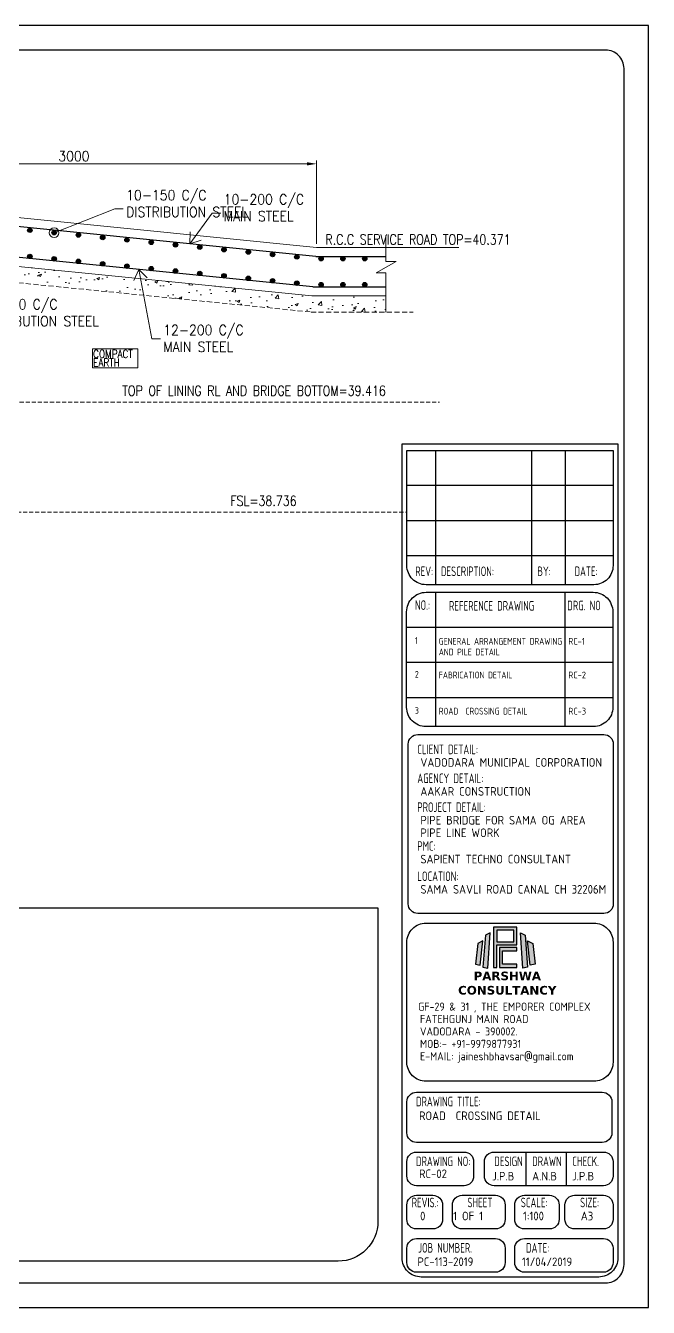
# Model space of a CAD drawing. Header units: millimetres. Extents: x 0 to 1124626, y -157535 to 82123.
# Drawn here: x 110501 to 118199, y 66281 to 82123 of the extents above; entities that cross this region are included whole.
import ezdxf

# ---------------------------------------------------------------- set-up
doc = ezdxf.new("R2010")
doc.units = ezdxf.units.MM
doc.header["$MEASUREMENT"] = 0
doc.linetypes.add('DASHED', pattern=[0.75, 0.5, -0.25])
for name, color, linetype, lineweight in [('Dim', 6, 'Continuous', 13), ('FOOTING', 171, 'Continuous', 15), ('rSHEET', 2, 'Continuous', 30), ('STEEL', 240, 'Continuous', 30), ('Text', 7, 'Continuous', 15)]:
    doc.layers.add(name, color=color, linetype=linetype, lineweight=lineweight)
doc.styles.add('style1', font='romans.shx', dxfattribs={"width": 0.9, "height": 300})
doc.styles.add('TEXT3', font='geniso.shx')
doc.styles.add('TEXT3 0.75NA', font='geniso.shx', dxfattribs={"width": 0.75})
doc.dimstyles.new('2.0 DIM-1', dxfattribs={"dimscale": 40, "dimtxt": 125, "dimasz": 3, "dimexe": 1, "dimexo": 1.2, "dimgap": 0.8, "dimtad": 1, "dimdec": 0, "dimlfac": 0.5, "dimzin": 1, "dimdsep": 46, "dimtxsty": 'style1', "dimcen": 2, "dimclrd": 8, "dimclre": 8, "dimclrt": 7, "dimadec": 0, "dimazin": 0, "dimtfac": 1, "dimtdec": 0, "dimtofl": 0, "dimtmove": 1, "dimatfit": 3, "dimfxl": 1, "dimtolj": 1, "dimtzin": 0, "dimlwd": 9, "dimlwe": 9, "dimarcsym": 1})
doc.dimstyles.new('Copy of DIM-1', dxfattribs={"dimscale": 40, "dimtxt": 125, "dimasz": 3, "dimexe": 1, "dimexo": 1.2, "dimgap": 0.8, "dimtad": 1, "dimdec": 0, "dimzin": 1, "dimdsep": 46, "dimtxsty": 'style1', "dimcen": 2, "dimclrd": 8, "dimclre": 8, "dimclrt": 7, "dimadec": 0, "dimazin": 0, "dimtfac": 1, "dimtdec": 0, "dimtofl": 0, "dimtmove": 1, "dimatfit": 3, "dimfxl": 1, "dimtolj": 1, "dimtzin": 0, "dimlwd": 9, "dimlwe": 9, "dimarcsym": 1})

# ---------------------------------------------------------------- blocks, each defined once
blk = doc.blocks.new('*D270')
at = {"layer": 'DEFPOINTS', "color": 0, "ltscale": 20, "transparency": 16777216}
for p in [(114098, 80415), (108098, 79980), (114098, 79380)]:
    blk.add_point(p, dxfattribs=at)
at = {"layer": 'Dim', "color": 8, "lineweight": 9, "ltscale": 20, "transparency": 16777216}
for p, q in [((108098, 80028), (108098, 80455)), ((108218, 80415), (113978, 80415)), ((114098, 79428), (114098, 80455))]:
    blk.add_line(p, q, dxfattribs=at)
at = {"layer": 'Dim', "color": 8, "ltscale": 20, "transparency": 16777216}
for points in [[(108218, 80435), (108218, 80395), (108098, 80415)], [(113978, 80435), (113978, 80395), (114098, 80415)]]:
    blk.add_solid(points, dxfattribs=at)
at = {"layer": 'Dim', "color": 7, "ltscale": 20, "transparency": 16777216, "insert": (111098, 80510), "char_height": 125, "attachment_point": 5, "style": 'style1'}
blk.add_mtext('\\A1;3000', dxfattribs=at)
blk = doc.blocks.new('Q')
at = {"linetype": 'Continuous', "ltscale": 0.5, "transparency": 33554687}
h = blk.add_hatch(color=152, dxfattribs=at)
h.dxf.hatch_style = 1
h.paths.add_polyline_path([(9.79, 19.18), (9.79, 9.76), (10.5, 9.76), (10.5, 15.05), (15.19, 15.05), (15.19, 19.18)])
h.paths.add_polyline_path([(10.5, 18.5), (10.5, 15.72), (14.45, 15.72), (14.45, 18.5)], flags=16)
h = blk.add_hatch(color=152, dxfattribs=at)
h.dxf.hatch_style = 1
h.paths.add_polyline_path([(6.07, 15.37), (5.53, 10.52), (6.67, 10.29), (7.27, 16.02)])
h.paths.add_polyline_path([(18.9, 15.37), (19.44, 10.52), (18.3, 10.29), (17.7, 16.02)])
h = blk.add_hatch(color=10, dxfattribs=at)
h.dxf.hatch_style = 1
h.paths.add_polyline_path([(7.87, 17.31), (7.27, 9.83), (8.41, 9.62), (8.96, 17.82)])
h.paths.add_polyline_path([(17.1, 17.31), (17.7, 9.83), (16.56, 9.62), (16.01, 17.82)])
h = blk.add_hatch(color=152, dxfattribs=at)
h.dxf.hatch_style = 1
h.paths.add_polyline_path([(11.15, 14.43), (11.15, 9.76), (15.19, 9.76), (15.19, 10.52), (11.87, 10.52), (11.87, 13.69), (15.19, 13.69), (15.19, 14.43)])
at = {"color": 152, "linetype": 'Continuous'}
for points in [[(9.79, 19.18), (9.79, 9.76), (10.5, 9.76), (10.5, 15.05), (15.19, 15.05), (15.19, 19.18), (9.79, 19.18)], [(10.5, 18.5), (10.5, 15.72), (14.45, 15.72), (14.45, 18.5), (10.5, 18.5)], [(6.07, 15.37), (5.53, 10.52), (6.67, 10.29), (7.27, 16.02), (6.07, 15.37)], [(18.9, 15.37), (19.44, 10.52), (18.3, 10.29), (17.7, 16.02), (18.9, 15.37)], [(11.15, 14.43), (11.15, 9.76), (15.19, 9.76), (15.19, 10.52), (11.87, 10.52), (11.87, 13.69), (15.19, 13.69), (15.19, 14.43), (11.15, 14.43)]]:
    blk.add_lwpolyline(points, dxfattribs=at)
at = {"color": 10, "linetype": 'Continuous'}
for points in [[(7.87, 17.31), (7.27, 9.83), (8.41, 9.62), (8.96, 17.82), (7.87, 17.31)], [(17.1, 17.31), (17.7, 9.83), (16.56, 9.62), (16.01, 17.82), (17.1, 17.31)]]:
    blk.add_lwpolyline(points, dxfattribs=at)
at = {"linetype": 'Continuous', "insert": (1.32, 8.82), "char_height": 2, "attachment_point": 1}
blk.add_mtext_dynamic_manual_height_columns('\\pxqc;{\\fVerdana|b1|i0|c0|p34;\\C152;PARSHWA\\PCONSULTANCY }', width=23.282, gutter_width=1, heights=[6.3], dxfattribs=at)

msp = doc.modelspace()

# ---------------------------------------------------------------- hatches: boundary and pattern name
at = {"layer": 'FOOTING', "linetype": 'DASHED', "ltscale": 125}
h = msp.add_hatch(dxfattribs=at)
h.set_pattern_fill('AR-CONC', color=256, scale=50)
h.set_pattern_definition([(50, (2939.4, 25312.57), (358.6301, -31.3761), [37.5, -412.5]), (355, (2939.4, 25312.57), (-69.3757, 376.0961), [30, -330]), (100.45144, (2969.27, 25309.96), (289.2544, 344.72), [31.8701, -350.5711]), (46.1842, (2939.4, 25412.57), (533.6207, -82.7596), [56.25, -618.75]), (96.63564, (2983.85, 25405.7), (467.331, 487.0593), [47.8052, -525.8569]), (351.18416, (2939.4, 25412.6), (467.331, 487.0593), [45, -495]), (21, (2989.4, 25387.57), (298.4535, -201.30945), [37.5, -412.5]), (326, (2989.4, 25387.57), (121.6577, 362.575), [30, -330]), (71.45144, (3014.26, 25370.8), (420.1112, 161.2656), [31.8701, -350.5711]), (37.5, (2939.39, 25312.57), (6.07993, 166.44693), [0, -326, 0, -335, 0, -331.25]), (7.5, (2939.39, 25312.57), (131.53477, 197.20586), [0, -191, 0, -318.5, 0, -126.25]), (327.5, (2827.89, 25312.57), (266.91122, -11.27744), [0, -125, 0, -390, 0, -517.5]), (317.5, (2777.89, 25312.57), (291.5931, 50.0525), [0, -162.5, 0, -259, 0, -367.5])])
h.paths.add_polyline_path([(108098.3766, 79377.2777), (108098.3766, 79176.2802), (114028.6992, 78583.2479), (114953.5204, 78583.2479), (114953.5204, 78783.2479), (114038.6744, 78783.2479)])
at = {"layer": 'STEEL', "ltscale": 20}
for points in [[(110580.7496, 79594.0906, 1), (110526.0193, 79594.0906, 1)], [(110880.7496, 79564.0906, 1), (110826.0193, 79564.0906, 1)], [(111180.7496, 79534.0906, 1), (111126.0193, 79534.0906, 1)], [(111480.7496, 79504.0906, 1), (111426.0193, 79504.0906, 1)], [(111780.7496, 79474.0906, 1), (111726.0193, 79474.0906, 1)], [(112080.7496, 79444.0906, 1), (112026.0193, 79444.0906, 1)], [(112380.7496, 79414.0906, 1), (112326.0193, 79414.0906, 1)], [(112680.7496, 79384.0906, 1), (112626.0193, 79384.0906, 1)], [(112980.7496, 79354.0906, 1), (112926.0193, 79354.0906, 1)], [(110580.7496, 79270.1282, 1), (110526.0193, 79270.1282, 1)], [(110880.7496, 79240.1282, 1), (110826.0193, 79240.1282, 1)], [(111180.7496, 79210.1282, 1), (111126.0193, 79210.1282, 1)], [(113280.7496, 79324.0906, 1), (113226.0193, 79324.0906, 1)], [(113580.7496, 79294.0906, 1), (113526.0193, 79294.0906, 1)], [(113880.7496, 79264.0906, 1), (113826.0193, 79264.0906, 1)], [(114180.7496, 79242.7225, 1), (114126.0193, 79242.7225, 1)], [(114450.2585, 79242.7225, 1), (114395.5281, 79242.7225, 1)], [(114719.7679, 79242.7225, 1), (114665.0375, 79242.7225, 1)], [(111480.7496, 79180.1282, 1), (111426.0193, 79180.1282, 1)], [(111780.7496, 79150.1282, 1), (111726.0193, 79150.1282, 1)], [(112080.7496, 79120.1282, 1), (112026.0193, 79120.1282, 1)], [(112380.7496, 79090.1282, 1), (112326.0193, 79090.1282, 1)], [(112680.7496, 79060.1282, 1), (112626.0193, 79060.1282, 1)], [(112980.7496, 79030.1282, 1), (112926.0193, 79030.1282, 1)], [(113280.7496, 79000.1282, 1), (113226.0193, 79000.1282, 1)], [(113580.7496, 78970.1282, 1), (113526.0193, 78970.1282, 1)], [(113880.7496, 78940.1282, 1), (113826.0193, 78940.1282, 1)], [(114180.7496, 78922.3769, 1), (114126.0193, 78922.3769, 1)], [(114450.2585, 78922.3769, 1), (114395.5281, 78922.3769, 1)], [(114719.7679, 78922.3769, 1), (114665.0375, 78922.3769, 1)]]:
    msp.add_hatch(color=256, dxfattribs=at).paths.add_polyline_path(points)

# ---------------------------------------------------------------- linework, layer by layer
at = {"layer": 'Dim', "ltscale": 20}
for p, q in [((114098.3766, 79380.2702), (115855.3956, 79380.2702)), ((114038.6744, 78783.2479), (114953.5204, 78783.2479))]:
    msp.add_line(p, q, dxfattribs=at)
at = {"layer": 'Dim', "color": 2, "linetype": 'DASHED', "ltscale": 100}
for p, q in [((96926.8405, 77470.2702), (115615.1745, 77470.2702)), ((97044.8447, 76110.2702), (115213.7543, 76110.2702))]:
    msp.add_line(p, q, dxfattribs=at)
at = {"layer": 'Dim', "ltscale": 20}
for points in [[(114098.3766, 79380.2702), (108098.3766, 79980.2702), (104698.3766, 79980.2702), (98698.3766, 79380.2702)], [(114953.5204, 79528.4447), (114953.5204, 79209.7481), (115081.1197, 79209.7481), (114832.2839, 79066.0827), (114953.5204, 79066.0827), (114953.5204, 78583.2479)], [(114038.6744, 78783.2479), (108098.3766, 79377.2777)]]:
    msp.add_lwpolyline(points, dxfattribs=at)
msp.add_lwpolyline([(111888.6646, 78128.0843), (111327.9933, 78128.0843), (111327.9933, 77894.377), (111888.6646, 77894.377)], close=True, dxfattribs=at)
at = {"layer": 'FOOTING', "linetype": 'DASHED', "ltscale": 125}
msp.add_lwpolyline([(108078.4759, 79178.2702), (114028.6992, 78583.2479), (115293.0921, 78583.2479)], dxfattribs=at)
at = {"layer": 'rSHEET'}
for p, q in [((115569.341, 76871.7799), (115569.341, 75212.3754)), ((116754.6299, 76871.7799), (116754.6299, 75212.3754)), ((117169.481, 76871.7799), (117169.481, 75212.3754)), ((117762.1255, 76437.1739), (115213.7543, 76437.1739)), ((117762.1255, 76002.568), (115213.7543, 76002.568)), ((117762.1255, 75567.9621), (115213.7543, 75567.9621)), ((115566.2241, 75119.5197), (115566.2241, 73460.1152)), ((117166.3641, 75119.5197), (117166.3641, 73460.1152)), ((117759.0086, 74684.9138), (115210.6375, 74684.9138)), ((117759.0086, 74250.3078), (115210.6375, 74250.3078)), ((117759.0086, 73815.7019), (115210.6375, 73815.7019)), ((116684.8019, 68200.9259), (116684.8019, 67784.6894)), ((117183.4376, 68200.9259), (117183.4376, 67784.6894))]:
    msp.add_line(p, q, dxfattribs=at)
msp.add_lwpolyline([(118198.5281, 66281.0525), (118198.5281, 82122.9754), (95795.786, 82122.9754), (95795.786, 66281.0525)], close=True, dxfattribs=at)
for points in [[(117897.343, 66809.1166), (117897.343, 81594.9113, 0.4142135624), (117671.0298, 81821.2245), (96323.2843, 81821.2245, 0.4142135624), (96096.9711, 81594.9113), (96096.9711, 66809.1166, 0.4142135624), (96323.2843, 66582.8034), (117671.0298, 66582.8034, 0.4142135624)], [(115154.4899, 76953.2787), (117821.3899, 76953.2787), (117821.3899, 66892.9519, -0.4142135624), (117584.3321, 66655.8941), (115391.5477, 66655.8941, -0.4142135624), (115154.4899, 66892.9519)], [(117762.1255, 76871.7799), (117762.1255, 75449.4332, -0.4142135624), (117525.0677, 75212.3754), (115450.8121, 75212.3754, -0.4142135624), (115213.7543, 75449.4332), (115213.7543, 76871.7799)], [(117759.0086, 74877.7117), (117759.0086, 73697.173, -0.4142135624), (117521.9508, 73460.1152), (115447.6952, 73460.1152, -0.4142135624), (115210.6375, 73697.173), (115210.6375, 74877.7117, -0.4142135624), (115452.4454, 75119.5197), (117517.2006, 75119.5197, -0.4142135624)], [(117646.3084, 71149.5041), (115348.8502, 71149.5041, -0.4142135624), (115230.3213, 71268.033), (115230.3213, 73242.3002, -0.4142135624), (115348.8502, 73360.8291), (117646.3084, 73360.8291, -0.4142135624), (117764.8373, 73242.3002), (117764.8373, 71268.033, -0.4142135624)], [(96464.1541, 71220.5171), (114855.7807, 71220.5171), (114855.7807, 67341.8986, -0.4142135624), (114365.7991, 66851.9169), (96954.1358, 66851.9169, -0.4142135624), (96464.1541, 67341.8986)], [(115450.8121, 71030.9752), (117525.0677, 71030.9752, -0.4142135624), (117762.1255, 70793.9174), (117762.1255, 69312.3063, -0.4142135624), (117525.0677, 69075.2485), (115450.8121, 69075.2485, -0.4142135624), (115213.7543, 69312.3063), (115213.7543, 70793.9174, -0.4142135624)], [(117629.2422, 68319.4548), (115332.2832, 68319.4548, -0.4142135624), (115213.7543, 68437.9837), (115213.7543, 68821.6836, -0.4142135624), (115332.2832, 68940.2125), (117629.2422, 68940.2125, -0.4142135624), (117747.7711, 68821.6836), (117747.7711, 68437.9837, -0.4142135624)], [(115920.2389, 67784.6894), (115332.2832, 67784.6894, -0.4142135624), (115213.7543, 67903.2183), (115213.7543, 68082.397, -0.4142135624), (115332.2832, 68200.9259), (115920.2389, 68200.9259, -0.4142135624), (116038.7678, 68082.397), (116038.7678, 67903.2183, -0.4142135624)], [(117643.5966, 67784.6894), (116291.0007, 67784.6894, -0.4142135624), (116172.4719, 67903.2183), (116172.4719, 68082.397, -0.4142135624), (116291.0007, 68200.9259), (117643.5966, 68200.9259, -0.4142135624), (117762.1255, 68082.397), (117762.1255, 67903.2183, -0.4142135624)], [(115332.2832, 67666.1605), (115536.207, 67666.1605, -0.4142135624), (115654.7359, 67547.6316), (115654.7359, 67368.4529, -0.4142135624), (115536.207, 67249.924), (115332.2832, 67249.924, -0.4142135624), (115213.7543, 67368.4529), (115213.7543, 67547.6316, -0.4142135624)], [(115895.1054, 67666.1605), (116310.1466, 67666.1605, -0.4142135624), (116428.6755, 67547.6316), (116428.6755, 67368.4529, -0.4142135624), (116310.1466, 67249.924), (115895.1054, 67249.924, -0.4142135624), (115776.5765, 67368.4529), (115776.5765, 67547.6316, -0.4142135624)], [(116665.7332, 67666.1605), (116976.8716, 67666.1605, -0.4142135624), (117095.4005, 67547.6316), (117095.4005, 67368.4529, -0.4142135624), (116976.8716, 67249.924), (116665.7332, 67249.924, -0.4142135624), (116547.2044, 67368.4529), (116547.2044, 67547.6316, -0.4142135624)], [(117286.3216, 67666.1605), (117643.5966, 67666.1605, -0.4142135624), (117762.1255, 67547.6316), (117762.1255, 67368.4529, -0.4142135624), (117643.5966, 67249.924), (117286.3216, 67249.924, -0.4142135624), (117167.7927, 67368.4529), (117167.7927, 67547.6316, -0.4142135624)], [(116310.1466, 66715.1585), (115332.2832, 66715.1585, -0.4142135624), (115213.7543, 66833.6874), (115213.7543, 67012.8662, -0.4142135624), (115332.2832, 67131.3951), (116310.1466, 67131.3951, -0.4142135624), (116428.6755, 67012.8662), (116428.6755, 66833.6874, -0.4142135624)], [(117643.5966, 66715.1585), (116665.7332, 66715.1585, -0.4142135624), (116547.2044, 66833.6874), (116547.2044, 67012.8662, -0.4142135624), (116665.7332, 67131.3951), (117643.5966, 67131.3951, -0.4142135624), (117762.1255, 67012.8662), (117762.1255, 66833.6874, -0.4142135624)]]:
    msp.add_lwpolyline(points, format="xyb", close=True, dxfattribs=at)
at = {"layer": 'STEEL', "ltscale": 20}
for p, q in [((114087.3449, 79269.9535), (114953.5204, 79269.9535)), ((114049.706, 78893.5646), (114953.5204, 78893.5646))]:
    msp.add_line(p, q, dxfattribs=at)
msp.add_lwpolyline([(114087.3449, 79269.9535), (108092.847, 79869.4033), (104703.9062, 79869.4033), (98709.4083, 79269.9535)], dxfattribs=at)
msp.add_lwpolyline([(114049.706, 78893.5646), (108074.4771, 79491.0875, 0.0249223211), (108073.482, 79491.1371), (104723.2712, 79491.1371, 0.0249223211), (104722.2761, 79491.0875), (98747.0472, 78893.5646)], format="xyb", dxfattribs=at)
for centre in [(110553.3845, 79594.0906), (110853.3845, 79564.0906), (111153.3845, 79534.0906), (111453.3845, 79504.0906), (111753.3845, 79474.0906), (112053.3845, 79444.0906), (112353.3845, 79414.0906), (112653.3845, 79384.0906), (112953.3845, 79354.0906), (110553.3845, 79270.1282), (110853.3845, 79240.1282), (111153.3845, 79210.1282), (113253.3845, 79324.0906), (113553.3845, 79294.0906), (113853.3845, 79264.0906), (114153.3845, 79242.7225), (114422.8933, 79242.7225), (114692.4027, 79242.7225), (111453.3845, 79180.1282), (111753.3845, 79150.1282), (112053.3845, 79120.1282), (112353.3845, 79090.1282), (112653.3845, 79060.1282), (112953.3845, 79030.1282), (113253.3845, 79000.1282), (113553.3845, 78970.1282), (113853.3845, 78940.1282), (114153.3845, 78922.3769), (114422.8933, 78922.3769), (114692.4027, 78922.3769)]:
    msp.add_circle(centre, 27.3652, dxfattribs=at)

# ---------------------------------------------------------------- block references
at = {"linetype": 'Continuous', "xscale": 53.11291668479998, "yscale": 53.11291668479998, "zscale": 53.11291668479998}
msp.add_blockref('Q', (115766.2989, 69962.2735), dxfattribs=at)

# ---------------------------------------------------------------- texts
at = {"layer": 'rSHEET', "style": 'TEXT3 0.75NA', "width": 0.75}
for s, height, p in [('REV:', 118.52889, (115317.6203, 75319.549)), ('DESCRIPTION:', 118.52889, (115633.5901, 75319.549)), ('BY:', 118.52889, (116827.1155, 75319.549)), ('DATE:', 118.52889, (117285.6425, 75319.549)), ('NO.:', 118.52889, (115314.5035, 74901.4489)), ('REFERENCE DRAWING', 118.52889, (115734.1999, 74892.8135)), ('DRG. NO', 118.52889, (117196.0876, 74897.1607)), ('1', 83.8084, (115312.1613, 74480.2853)), ('GENERAL ARRANGEMENT DRAWING', 83.808392, (115608.1928, 74471.7863)), ('AND PILE DETAIL', 83.808392, (115608.1928, 74339.7956)), ('2', 83.8084, (115312.1613, 74063.0722)), ('FABRICATION DETAIL', 83.808392, (115608.1928, 74054.5732)), ('3', 83.8084, (115312.1613, 73616.5237)), ('ROAD  CROSSING DETAIL', 83.808392, (115608.1928, 73608.0246)), ('CLIENT DETAIL:', 118.52889, (115342.802, 73118.4058)), ('AGENCY DETAIL:', 118.52889, (115342.802, 72760.7589)), ('PROJECT DETAIL:', 118.52889, (115342.802, 72404.2545)), ('PMC:', 118.52889, (115342.802, 71923.6033)), ('LOCATION:', 118.52889, (115342.802, 71550.1328)), ('DRAWING TITLE:', 118.52889, (115326.2351, 68765.9751)), ('DRAWING NO:', 118.52889, (115326.2351, 68026.6885)), ('DESIGN', 118.52889, (116293.611, 68026.6885)), ('DRAWN', 118.52889, (116762.0264, 68026.6885)), ('CHECK.', 118.52889, (117257.6401, 68026.6885)), ('REVIS.:', 118.52889, (115272.6964, 67517.9994)), ('SHEET', 118.52889, (115961.7564, 67517.9994)), ('SCALE:', 118.52889, (116621.1532, 67517.9994)), ('SIZE:', 118.52889, (117354.8124, 67517.9994)), ('JOB NUMBER.', 118.52889, (115353.0258, 66957.1576)), ('DATE:', 118.52889, (116686.4758, 66957.1576))]:
    msp.add_text(s, height=height, dxfattribs=at).set_placement(p)
at = {"layer": 'rSHEET'}
for s, height, style, p in [('RC-1', 83.80839, 'TEXT3 0.75NA', (117208.3328, 74471.7863)), ('RC-2', 83.80839, 'TEXT3 0.75NA', (117208.3328, 74054.5732)), ('RC-3', 83.80839, 'TEXT3 0.75NA', (117208.3328, 73608.0246)), ('VADODARA MUNICIPAL CORPORATION', 106.676001, 'TEXT3', (115380.5637, 72962.8738)), ('AAKAR CONSTRUCTION ', 106.676001, 'TEXT3', (115380.5637, 72605.2269)), ('PIPE BRIDGE FOR SAMA OG AREA ', 106.676001, 'TEXT3', (115380.5637, 72248.7225)), ('PIPE LINE WORK', 106.676001, 'TEXT3', (115380.5637, 72093.8709)), ('SAPIENT TECHNO CONSULTANT ', 106.676001, 'TEXT3', (115380.5637, 71768.0713)), ('SAMA SAVLI ROAD CANAL CH 32206M', 106.676001, 'TEXT3', (115380.5637, 71394.6007)), ('ROAD  CROSSING DETAIL', 106.676001, 'TEXT3', (115363.9967, 68595.8197)), ('RC-02', 106.676, 'TEXT3', (115363.9967, 67878.7124)), ('J.P.B', 106.676, 'TEXT3', (116266.1651, 67849.362)), ('A.N.B', 106.676, 'TEXT3', (116761.9368, 67849.362)), ('J.P.B', 106.676, 'TEXT3', (117253.9091, 67849.362)), ('0', 106.676, 'TEXT3', (115376.901, 67356.7239)), ('1 OF 1', 106.676, 'TEXT3', (115785.4525, 67356.7239)), ('1:100', 106.676, 'TEXT3', (116649.4994, 67356.7239)), ('A3', 106.676, 'TEXT3', (117363.5965, 67356.7239)), ('PC-113-2019', 106.676001, 'TEXT3', (115343.9939, 66792.2348)), ('11/04/2019', 106.676, 'TEXT3', (116636.0784, 66790.7817))]:
    msp.add_text(s, height=height, dxfattribs=dict(at, style=style)).set_placement(p)
at = {"layer": 'rSHEET', "lineweight": 13, "style": 'TEXT3'}
for s, p in [('GF-29 & 31 , THE EMPORER COMPLEX', (115352.4936, 69947.8521)), ('FATEHGUNJ MAIN ROAD', (115375.4848, 69794.5605)), ('VADODARA - 390002.', (115375.4848, 69641.2689)), ('MOB:- +91-9979877931', (115375.4848, 69487.9773)), ('E-MAIL: jaineshbhavsar@gmail.com', (115375.4848, 69334.6858))]:
    msp.add_text(s, height=99.867508, dxfattribs=at).set_placement(p)
at = {"layer": 'Text', "ltscale": 20, "style": 'style1', "width": 0.8}
for s, height, p in [('R.C.C SERVICE ROAD TOP=40.371', 125, (114206.3277, 79416.4992)), ('COMPACT ', 100, (111335.3662, 78015.4895)), ('EARTH', 100, (111335.3662, 77908.8083)), ('TOP OF LINING RL AND BRIDGE BOTTOM=39.416', 125, (111695.932, 77547.7114)), ('FSL=38.736', 125, (113031.6217, 76186.9643))]:
    msp.add_text(s, height=height, dxfattribs=at).set_placement(p)
at = {"layer": 'Text', "ltscale": 20, "char_height": 125, "style": 'style1'}
for s, insert, width, attachment_point in [('10-150 C/C \\PDISTRIBUTION STEEL', (111744.2421, 79757.4904), 1577.336222, 7), ('10-200 C/C \\PMAIN STEEL', (112949.289, 79704.6816), 1577.336222, 7), ('10-150 C/C \\PDISTRIBUTION STEEL', (109903.0209, 78741.4816), 1811.928336, 1), ('12-200 C/C \\PMAIN STEEL', (112202.5207, 78424.2172), 1604.383458, 1)]:
    msp.add_mtext(s, dxfattribs=dict(at, insert=insert, width=width, attachment_point=attachment_point))

# ---------------------------------------------------------------- dimensions: what is measured, and where the dimension line sits
at = {"layer": 'Dim', "ltscale": 20}
dim = msp.add_linear_dim(base=(114098.3766, 80415.0289), p1=(108098.3766, 79980.2702), p2=(114098.3766, 79380.2702), dimstyle='2.0 DIM-1', dxfattribs=at)
dim.commit()
dim.dimension.update_dxf_attribs({"geometry": '*D270', "text_midpoint": (111098.3766, 80509.5289)})

# ---------------------------------------------------------------- leaders
for points, override in [([(110853.3845, 79564.0906), (111603.751, 79859.373), (111708.1476, 79859.373)], {"dimtxt": 125, "dimasz": 3, "dimgap": 0.8, "dimtad": 0, "dimldrblk": 'Origin'}), ([(112531.2656, 79425.5614), (112808.798, 79806.5641), (112913.1946, 79806.5641)], {"dimtad": 0, "dimldrblk": 'Open90'}), ([(111899.3046, 79108.6048), (112062.0296, 78252.8504), (112166.4262, 78252.8504)], {"dimtad": 0, "dimldrblk": 'Open90'})]:
    msp.add_leader(points, dimstyle='Copy of DIM-1', override=override, dxfattribs=at)

doc.saveas('drawing.dxf')
